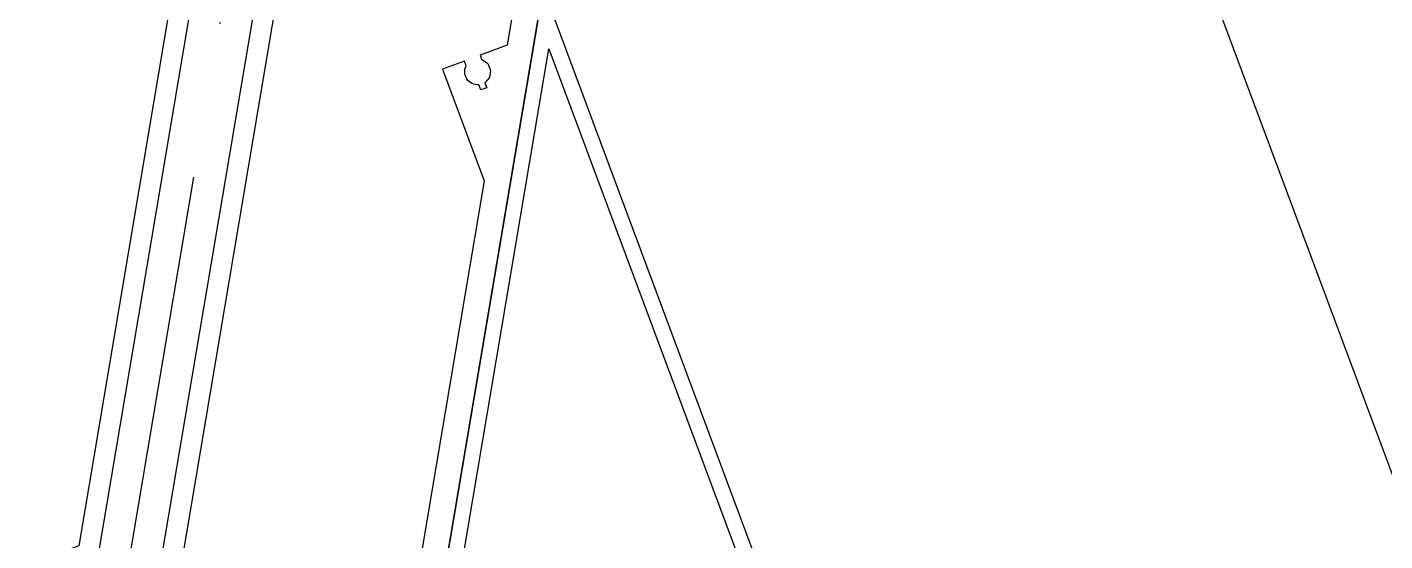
# Model space of a CAD drawing. Extents: x 12199666 to 24617114, y 1197707 to 2548648.
# Drawn here: x 12306195.5 to 12306455.7, y 1248645.7 to 1248744.2 of the extents above; entities that cross this region are included whole.
import ezdxf

# ---------------------------------------------------------------- set-up
doc = ezdxf.new("R2010")
doc.units = 0
doc.header["$LTSCALE"] = 10
doc.header["$MEASUREMENT"] = 0
doc.linetypes.add('TX-PLAN-T1-F11$0$ACAD_ISO04W100', pattern=[30, 24, -3, 0, -3])
doc.layers.add('TX-PLAN-T1-F11$0$_EDO-ALUMINIUM-SECTION', color=90, linetype='Continuous', lineweight=30)
doc.layers.add('TX-PLAN-T1-F11$0$板边线', color=36, linetype='Continuous', lineweight=30)
for name, color, linetype in [('TX-PLAN-T1-F11$0$F-Alum', 4, 'Continuous'), ('TX-PLAN-T1-F11$0$F-center', 6, 'TX-PLAN-T1-F11$0$ACAD_ISO04W100'), ('TX-PLAN-T1-F11$0$F-concrete', 7, 'Continuous'), ('TX-PLAN-T1-F11$0$Hatch', 8, 'Continuous')]:
    doc.layers.add(name, color=color, linetype=linetype)

# ---------------------------------------------------------------- blocks, each defined once
blk = doc.blocks.new('*U193')
at = {"layer": 'TX-PLAN-T1-F11$0$F-Alum'}
blk.add_lwpolyline([(1481.25, 127.07, -0.414214), (1481.52, 127), (1483.17, 124.15, 0.414214), (1483.44, 124.08), (1485.65, 125.35, 0.371001), (1485.68, 125.79, 0.371001), (1485.28, 125.99), (1484.35, 125.45, -0.414214), (1484.08, 125.53), (1483.54, 126.46, -0.414214), (1483.61, 126.73), (1487.74, 129.11, -0.414214), (1488.01, 129.04), (1488.55, 128.11, -0.414214), (1488.48, 127.84), (1487.54, 127.3, 0.324751), (1487.5, 126.85, 0.324751), (1487.91, 126.66), (1489.67, 127.67), (1489.67, 131.94), (1494, 134.44), (1494, 273.92), (1445, 245.61)], format="xyb", dxfattribs=at)
blk.add_lwpolyline([(1446.67, 243.11), (1490, 268.14), (1490, 135.82), (1445, 109.82)], dxfattribs=at)
at = {"layer": 'TX-PLAN-T1-F11$0$F-center'}
blk.add_line((1500, -30.81), (1500, 345.67), dxfattribs=at)
blk = doc.blocks.new('TX-PLAN-T1-F11$0$A$C31F16DB5')
at = {"layer": 'TX-PLAN-T1-F11$0$F-Alum'}
blk.add_line((-250.41, 503.86), (-190.71, 400.53), dxfattribs=at)
at = {"layer": 'TX-PLAN-T1-F11$0$F-Alum', "flags": 128}
blk.add_lwpolyline([(-250.41, 503.86), (-250.41, 368.86)], dxfattribs=at)
at = {"layer": 'TX-PLAN-T1-F11$0$F-Alum'}
for points in [[(-247.41, 492.67), (-194.81, 401.62)], [(-247.41, 372.36), (-247.41, 492.67)]]:
    blk.add_lwpolyline(points, dxfattribs=at)
at = {"layer": 'TX-PLAN-T1-F11$0$Hatch'}
blk.add_line((-249.93, 490.73), (-249.93, 490.73), dxfattribs=at)
blk = doc.blocks.new('TX-PLAN-T1-F11$0$TY001')
at = {"layer": 'TX-PLAN-T1-F11$0$F-Alum', "flags": 128}
for points in [[(60, 52.2), (60, 255.97)], [(60, 255.97), (60, 120.98)]]:
    blk.add_lwpolyline(points, dxfattribs=at)
blk.add_lwpolyline([(6, 289.81), (6, 136.09), (-32.85, 113.65, 0.414214)], format="xyb", dxfattribs=at)
at = {"layer": 'TX-PLAN-T1-F11$0$F-Alum'}
blk.add_lwpolyline([(10, 119.85), (10, 300.48)], dxfattribs=at)
blk.add_lwpolyline([(55, 254.63), (55, 244.15), (50.23, 241.39), (50.63, 240.69), (51.94, 240.05), (52.65, 238.82), (52.73, 237.46), (51.98, 236.33), (52.49, 235.45), (51.44, 234.85), (50.91, 235.76, -0.588182), (47.91, 238.94), (47.42, 239.77), (43.57, 237.55), (55, 217.76), (55, 145.9)], format="xyb", dxfattribs=at)
at = {"layer": 'TX-PLAN-T1-F11$0$F-center'}
blk.add_line((0, -30.81), (0, 345.67), dxfattribs=at)
at = {"layer": 'TX-PLAN-T1-F11$0$F-concrete'}
blk.add_line((460.04, -196.6), (84.68, 453.13), dxfattribs=at)
at = {"layer": 'TX-PLAN-T1-F11$0$Hatch'}
blk.add_line((60.48, 242.84), (60.48, 242.84), dxfattribs=at)
blk.add_blockref('TX-PLAN-T1-F11$0$A$C31F16DB5', (310.41, -247.89))
blk = doc.blocks.new('TX-PLAN-T1-F11$0$A$C21521A5F')
at = {"rotation": 90}
for name, p in [('TX-PLAN-T1-F11$0$TY001', (388.72, 9260.22, 0)), ('*U193', (388.72, 7760.22, 0))]:
    blk.add_blockref(name, p, dxfattribs=at)
blk = doc.blocks.new('TX-PLAN-T1-F11$0$标准层幕墙0118')
at = {"color": 3, "rotation": 270}
blk.add_blockref('TX-PLAN-T1-F11$0$A$C21521A5F', (4239.78, -661.28, 0), dxfattribs=at)
blk = doc.blocks.new('TX-PLAN-T1-F11')
at = {"layer": 'TX-PLAN-T1-F11$0$板边线', "elevation": 0}
blk.add_lwpolyline([(12310080.2, 1256524.13), (12308676.99, 1248207.02), (12308092.67, 1247989.25), (12307830.63, 1248692.37), (12306613.57, 1248238.79), (12306351.53, 1248941.91), (12305134.47, 1248488.34), (12304872.43, 1249191.46), (12303655.38, 1248737.88), (12303393.33, 1249441)], dxfattribs=at)
at = {"layer": 'TX-PLAN-T1-F11$0$_EDO-ALUMINIUM-SECTION', "rotation": 350.4236156863823}
blk.add_blockref('TX-PLAN-T1-F11$0$标准层幕墙0118', (12293055.45, 1251790.44), dxfattribs=at)

msp = doc.modelspace()

# ---------------------------------------------------------------- block references
msp.add_blockref('TX-PLAN-T1-F11', (0, 0))

doc.saveas('drawing.dxf')
